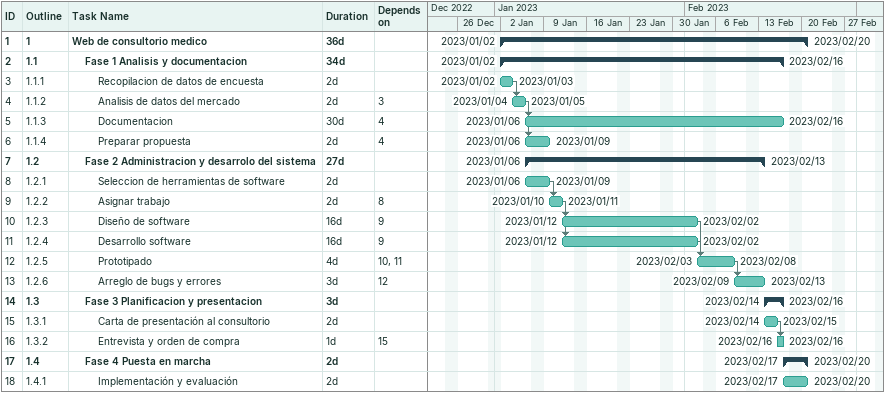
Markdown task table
| ID | WBS | Task | Duration | Start | Finish | Predecessors |
|---|---|---|---|---|---|---|
| 1 | 1 | **Web de consultorio medico** | 36d | 2023-01-02 | 2023-02-20 |  |
| 2 | 1.1 | **Fase 1 Analisis y documentacion** | 34d | 2023-01-02 | 2023-02-16 |  |
| 3 | 1.1.1 | Recopilacion de datos de encuesta | 2d | 2023-01-02 | 2023-01-03 |  |
| 4 | 1.1.2 | Analisis de datos del mercado | 2d | 2023-01-04 | 2023-01-05 | 3 |
| 5 | 1.1.3 | Documentacion | 30d | 2023-01-06 | 2023-02-16 | 4 |
| 6 | 1.1.4 | Preparar propuesta | 2d | 2023-01-06 | 2023-01-09 | 4 |
| 7 | 1.2 | **Fase 2 Administracion y desarrolo del sistema** | 27d | 2023-01-06 | 2023-02-13 |  |
| 8 | 1.2.1 | Seleccion de herramientas de software | 2d | 2023-01-06 | 2023-01-09 |  |
| 9 | 1.2.2 | Asignar trabajo | 2d | 2023-01-10 | 2023-01-11 | 8 |
| 10 | 1.2.3 | Diseño de software | 16d | 2023-01-12 | 2023-02-02 | 9 |
| 11 | 1.2.4 | Desarrollo software | 16d | 2023-01-12 | 2023-02-02 | 9 |
| 12 | 1.2.5 | Prototipado | 4d | 2023-02-03 | 2023-02-08 | 10, 11 |
| 13 | 1.2.6 | Arreglo de bugs y errores | 3d | 2023-02-09 | 2023-02-13 | 12 |
| 14 | 1.3 | **Fase 3 Planificacion y presentacion** | 3d | 2023-02-14 | 2023-02-16 |  |
| 15 | 1.3.1 | Carta de presentación al consultorio | 2d | 2023-02-14 | 2023-02-15 |  |
| 16 | 1.3.2 | Entrevista y orden de compra | 1d | 2023-02-16 | 2023-02-16 | 15 |
| 17 | 1.4 | **Fase 4 Puesta en marcha** | 2d | 2023-02-17 | 2023-02-20 |  |
| 18 | 1.4.1 | Implementación y evaluación | 2d | 2023-02-17 | 2023-02-20 |  |
